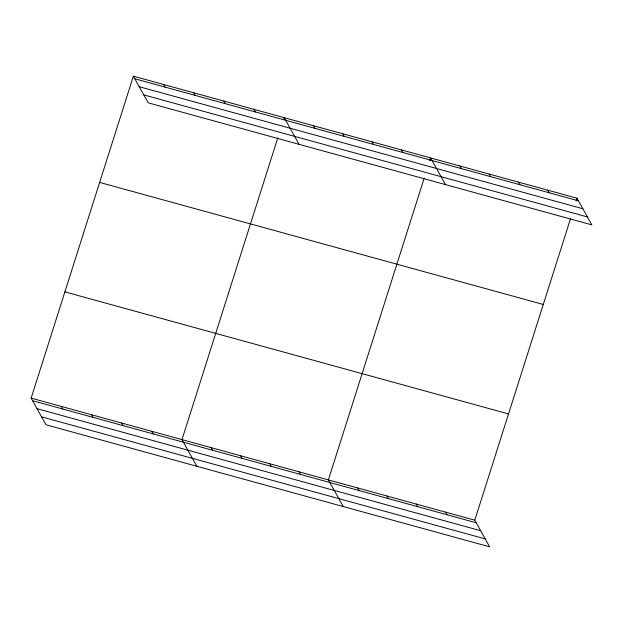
<?xml version="1.0" encoding="UTF-8"?>
<svg xmlns="http://www.w3.org/2000/svg" width="623" height="623" viewBox="0 0 623 623"><rect width="100%" height="100%" fill="white"/><g stroke="black" fill="none" stroke-linecap="round" stroke-linejoin="round"><path stroke-width="0.93" d="M31.15 398.12L474.788 520.174L489.616 546.823L45.985 424.777L31.15 398.12L133.384 76.177L577.015 198.223L591.85 224.88L148.212 102.826L133.384 76.177M277.819 137.823L181.986 439.62L196.821 466.269M283.636 119.507L284.22 117.669L299.048 144.318M424.216 178.1L328.383 479.897L343.218 506.546M429.745 160.695L430.618 157.946L445.453 184.603M474.788 520.174L570.621 218.377M576.143 200.972L577.015 198.223M134.833 78.778L578.471 200.832M139.248 86.714L582.887 208.767M143.796 94.891L587.434 216.944M99.641 182.414L543.279 304.468M64.885 291.883L508.524 413.929M32.598 400.729L476.237 522.783M37.014 408.665L480.652 530.718M41.57 416.842L485.2 538.895M547.734 190.171L549.19 192.78M518.461 182.118L519.909 184.72M489.18 174.058L490.628 176.667M459.899 166.006L461.347 168.615M401.337 149.894L402.785 152.503M372.056 141.842L373.512 144.443M342.775 133.781L344.231 136.39M313.494 125.729L314.95 128.338M254.052 109.375L255.5 111.976M223.883 101.074L225.331 103.683M445.507 512.122L446.956 514.73M193.714 92.772L195.17 95.381M416.226 504.062L417.675 506.67M163.545 84.471L165.002 87.08M386.945 496.009L388.394 498.618M357.664 487.957L359.121 490.558M299.11 471.845L300.559 474.453M269.829 463.785L271.278 466.393M240.548 455.732L241.997 458.341M211.267 447.68L212.716 450.281M151.817 431.318L153.274 433.927M121.649 423.025L123.105 425.634M91.488 414.723L92.936 417.332M61.319 406.422L62.767 409.031"/></g></svg>
